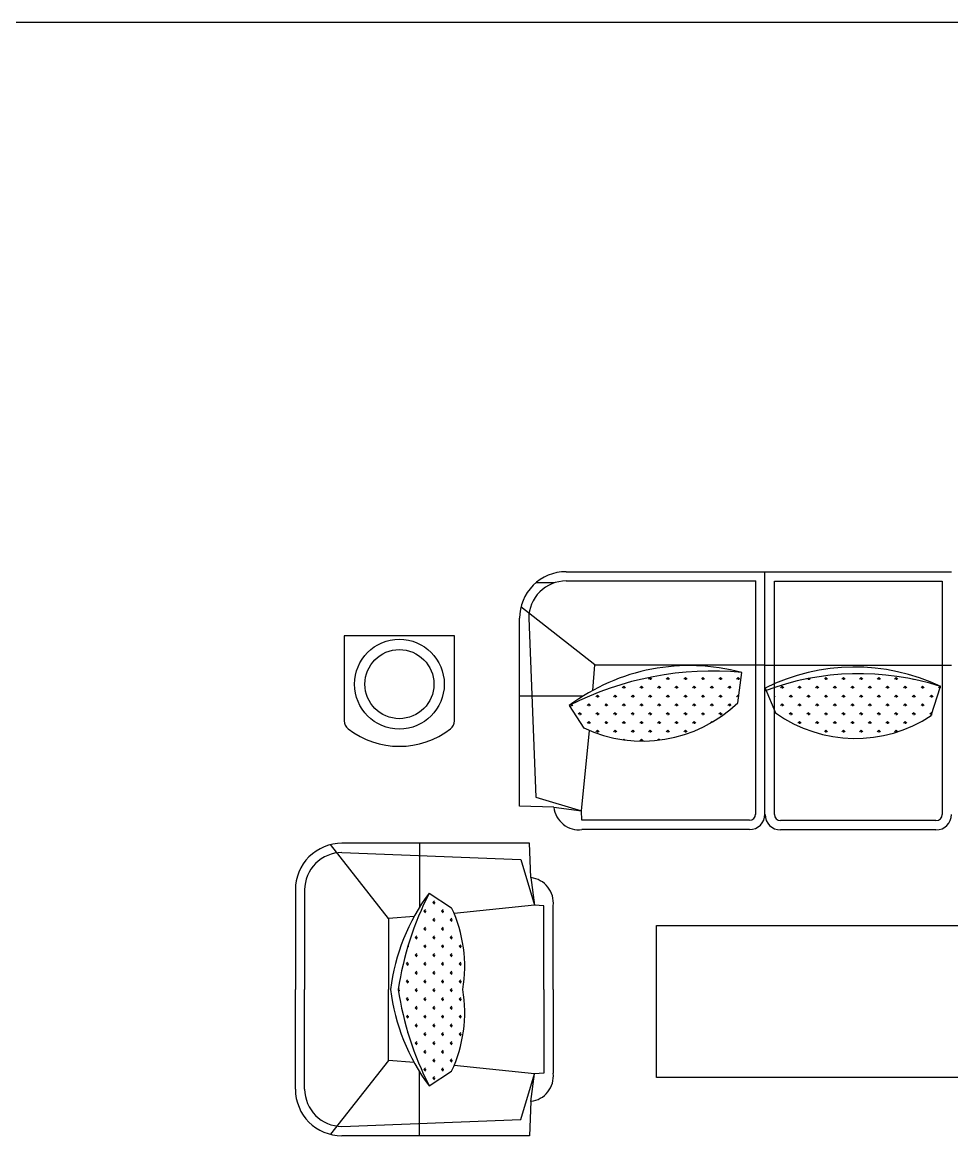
# Model space of a CAD drawing. Header units: millimetres. Extents: x -30782 to 40110, y 35885 to 73818.
# Drawn here: x -349 to 2343, y 46648 to 49873 of the extents above; entities that cross this region are included whole.
import ezdxf

# ---------------------------------------------------------------- set-up
doc = ezdxf.new("R2010")
doc.units = ezdxf.units.MM
doc.layers.add('www.cad-blocks.net', color=7, linetype='Continuous')

# ---------------------------------------------------------------- blocks, each defined once
blk = doc.blocks.new('A$C16A87060')
for p, q in [((2581.2, 1533.8), (2584.8, 1633.4)), ((2584.8, 1633.4), (3128.4, 1633.4)), ((3263.4, 1498.4), (3263.4, 1209.9)), ((1037.3, 1465.2), (2216.9, 1465.2)), ((2216.9, 1465.2), (2216.9, 1024.2)), ((2516.4, 1209.9), (2516.4, 1452.4)), ((2516.4, 1209.9), (2516.4, 967.4)), ((3263.4, 921.4), (3263.4, 1209.9)), ((2216.9, 1024.2), (1037.3, 1024.2)), ((2581.2, 886), (2584.8, 786.4)), ((2584.8, 786.4), (3128.4, 786.4)), ((1407.7, 747.9), (1857.7, 747.9)), ((1948.2, 747), (2433.2, 747)), ((1407.7, 720.9), (1857.7, 720.9)), ((1948.2, 720), (2433.2, 720)), ((2433.2, 720), (2434.6, 692.5)), ((1389.7, 27.9), (1389.7, 702.9)), ((1875.7, 702.9), (1875.7, 27.9)), ((1903.2, 702), (1903.2, 0)), ((1929.7, 702.9), (1929.7, 27)), ((2434.6, 692.5), (2410.9, 460)), ((2514.6, 682.3), (2434.6, 692.5)), ((2566.8, 653.3), (2434.6, 692.5)), ((2514.6, 682.3), (2614.2, 678.6)), ((2614.2, 678.6), (2614.2, 135)), ((1902.7, 667.3), (1903.2, 667.3)), ((2587.2, 135), (2566.8, 653.3)), ((1902.7, 540.3), (1903.2, 540.3)), ((2469.8, 387.7), (2427.5, 452.7)), ((2802.1, 431.6), (2802.1, 185.7)), ((3122.1, 185.7), (3122.1, 431.6)), ((1421.2, 416.7), (1394.2, 332.3)), ((1902.5, 337.3), (1872.5, 408.8)), ((1902.7, 413.3), (1903.2, 413.3)), ((1902.7, 375.2), (1903.2, 375.2)), ((1982.1, 379.8), (1970.5, 291.9)), ((2614.2, 360), (2429.3, 360)), ((2401.8, 343.9), (2396.1, 270)), ((1902.7, 270.9), (1362.7, 270.9)), ((1902.7, 286.3), (1903.2, 286.3)), ((2396.1, 270), (1903.2, 270)), ((2396.1, 270), (2610.1, 101.9)), ((1902.7, 195.2), (1903.2, 195.2)), ((2802.1, 185.7), (3122.1, 185.7)), ((2512.6, 32.3), (2566.8, 32.3)), ((1902.7, 0.9), (1362.7, 0.9)), ((1875.7, 27.9), (1389.7, 27.9)), ((2479.2, 0), (1903.2, 0)), ((2479.2, 27), (1929.7, 27))]:
    blk.add_line(p, q)
at = {"ltscale": 2}
for p, q in [((2903.4, 1633.4), (2903.4, 1448.5)), ((2993.4, 1415.3), (3161.5, 1629.3)), ((2610.2, 1586), (2570.9, 1453.8)), ((3128.4, 1606.4), (2610.2, 1586)), ((2581.2, 1533.8), (2570.9, 1453.8)), ((2875.8, 1489), (2810.8, 1446.7)), ((3236.4, 1498.4), (3236.4, 1209.9)), ((2543.4, 1452.4), (2570.9, 1453.8)), ((2543.4, 1209.9), (2543.4, 1452.4)), ((2570.9, 1453.8), (2803.4, 1430.1)), ((2919.6, 1421), (2993.4, 1415.3)), ((2993.4, 1415.3), (2993.4, 1209.9)), ((2543.4, 1209.9), (2543.4, 967.4)), ((2993.4, 1004.5), (2993.4, 1209.9)), ((3236.4, 921.4), (3236.4, 1209.9)), ((2919.6, 998.8), (2993.4, 1004.5)), ((2993.4, 1004.5), (3161.5, 790.5)), ((2543.4, 967.4), (2570.9, 966)), ((2570.9, 966), (2803.4, 989.7)), ((2875.8, 930.8), (2810.8, 973.1)), ((2903.4, 786.4), (2903.4, 971.3)), ((2581.2, 886), (2570.9, 966)), ((2610.2, 833.8), (2570.9, 966)), ((3128.4, 813.4), (2610.2, 833.8))]:
    blk.add_line(p, q, dxfattribs=at)
at = {"linetype": 'ByBlock'}
for p, q in [((2865.5, 1466.7), (2858.8, 1466.7)), ((2865.5, 1466.7), (2860.7, 1471.5)), ((2865.5, 1466.7), (2860.7, 1462)), ((2814.6, 1415.8), (2809.8, 1420.6)), ((2840, 1441.3), (2833.3, 1441.3)), ((2840, 1441.3), (2835.3, 1446.1)), ((2840, 1441.3), (2835.3, 1436.5)), ((2865.5, 1415.8), (2860.7, 1420.6)), ((2891, 1441.3), (2884.2, 1441.3)), ((2891, 1441.3), (2886.2, 1446.1)), ((2891, 1441.3), (2886.2, 1436.5)), ((2814.6, 1415.8), (2807.8, 1415.8)), ((2814.6, 1415.8), (2809.8, 1411.1)), ((2840, 1390.4), (2833.3, 1390.4)), ((2840, 1390.4), (2835.3, 1395.1)), ((2840, 1390.4), (2835.3, 1385.6)), ((2865.5, 1415.8), (2858.8, 1415.8)), ((2865.5, 1415.8), (2860.7, 1411.1)), ((2891, 1390.4), (2884.2, 1390.4)), ((2891, 1390.4), (2886.2, 1395.1)), ((2891, 1390.4), (2886.2, 1385.6)), ((2814.6, 1364.9), (2807.8, 1364.9)), ((2814.6, 1364.9), (2809.8, 1369.7)), ((2814.6, 1364.9), (2809.8, 1360.1)), ((2865.5, 1364.9), (2858.8, 1364.9)), ((2865.5, 1364.9), (2860.7, 1369.7)), ((2865.5, 1364.9), (2860.7, 1360.1)), ((2916.4, 1364.9), (2909.7, 1364.9)), ((2916.4, 1364.9), (2911.6, 1369.7)), ((2916.4, 1364.9), (2911.6, 1360.1)), ((2789.1, 1339.5), (2782.4, 1339.5)), ((2789.1, 1339.5), (2784.4, 1344.2)), ((2789.1, 1339.5), (2784.4, 1334.7)), ((2840, 1339.5), (2833.3, 1339.5)), ((2840, 1339.5), (2835.3, 1344.2)), ((2840, 1339.5), (2835.3, 1334.7)), ((2891, 1339.5), (2884.2, 1339.5)), ((2891, 1339.5), (2886.2, 1344.2)), ((2891, 1339.5), (2886.2, 1334.7)), ((2936.2, 1339.5), (2935.1, 1339.5)), ((2937.5, 1335.1), (2937.1, 1334.7)), ((2789.1, 1288.5), (2784.4, 1293.3)), ((2814.6, 1314), (2807.8, 1314)), ((2814.6, 1314), (2809.8, 1318.8)), ((2814.6, 1314), (2809.8, 1309.2)), ((2840, 1288.5), (2835.3, 1293.3)), ((2865.5, 1314), (2858.8, 1314)), ((2865.5, 1314), (2860.7, 1318.8)), ((2865.5, 1314), (2860.7, 1309.2)), ((2891, 1288.5), (2886.2, 1293.3)), ((2916.4, 1314), (2909.7, 1314)), ((2916.4, 1314), (2911.6, 1318.8)), ((2916.4, 1314), (2911.6, 1309.2)), ((2941.9, 1288.5), (2937.1, 1293.3)), ((2789.1, 1288.5), (2782.4, 1288.5)), ((2789.1, 1288.5), (2784.4, 1283.8)), ((2814.6, 1263.1), (2807.8, 1263.1)), ((2814.6, 1263.1), (2809.8, 1267.9)), ((2814.6, 1263.1), (2809.8, 1258.3)), ((2840, 1288.5), (2833.3, 1288.5)), ((2840, 1288.5), (2835.3, 1283.8)), ((2865.5, 1263.1), (2858.8, 1263.1)), ((2865.5, 1263.1), (2860.7, 1267.9)), ((2865.5, 1263.1), (2860.7, 1258.3)), ((2891, 1288.5), (2884.2, 1288.5)), ((2891, 1288.5), (2886.2, 1283.8)), ((2916.4, 1263.1), (2909.7, 1263.1)), ((2916.4, 1263.1), (2911.6, 1267.9)), ((2916.4, 1263.1), (2911.6, 1258.3)), ((2941.9, 1288.5), (2935.1, 1288.5)), ((2941.9, 1288.5), (2937.1, 1283.8)), ((2789.1, 1237.6), (2782.4, 1237.6)), ((2789.1, 1237.6), (2784.4, 1242.4)), ((2789.1, 1237.6), (2784.4, 1232.9)), ((2840, 1237.6), (2833.3, 1237.6)), ((2840, 1237.6), (2835.3, 1242.4)), ((2840, 1237.6), (2835.3, 1232.9)), ((2891, 1237.6), (2884.2, 1237.6)), ((2891, 1237.6), (2886.2, 1242.4)), ((2891, 1237.6), (2886.2, 1232.9)), ((2941.9, 1237.6), (2935.1, 1237.6)), ((2941.9, 1237.6), (2937.1, 1242.4)), ((2941.9, 1237.6), (2937.1, 1232.9)), ((2814.6, 1212.2), (2807.8, 1212.2)), ((2814.6, 1212.2), (2809.8, 1216.9)), ((2814.6, 1212.2), (2809.8, 1207.4)), ((2865.5, 1212.2), (2858.8, 1212.2)), ((2865.5, 1212.2), (2860.7, 1216.9)), ((2865.5, 1212.2), (2860.7, 1207.4)), ((2916.4, 1212.2), (2909.7, 1212.2)), ((2916.4, 1212.2), (2911.6, 1216.9)), ((2916.4, 1212.2), (2911.6, 1207.4)), ((2965.1, 1212.2), (2960.6, 1212.2)), ((2964.7, 1214.8), (2962.6, 1216.9)), ((2965.4, 1210.2), (2962.6, 1207.4)), ((2789.1, 1186.7), (2782.4, 1186.7)), ((2789.1, 1186.7), (2784.4, 1191.5)), ((2789.1, 1186.7), (2784.4, 1181.9)), ((2814.6, 1161.3), (2807.8, 1161.3)), ((2814.6, 1161.3), (2809.8, 1166)), ((2814.6, 1161.3), (2809.8, 1156.5)), ((2840, 1186.7), (2833.3, 1186.7)), ((2840, 1186.7), (2835.3, 1191.5)), ((2840, 1186.7), (2835.3, 1181.9)), ((2865.5, 1161.3), (2858.8, 1161.3)), ((2865.5, 1161.3), (2860.7, 1166)), ((2865.5, 1161.3), (2860.7, 1156.5)), ((2891, 1186.7), (2884.2, 1186.7)), ((2891, 1186.7), (2886.2, 1191.5)), ((2891, 1186.7), (2886.2, 1181.9)), ((2916.4, 1161.3), (2909.7, 1161.3)), ((2916.4, 1161.3), (2911.6, 1166)), ((2916.4, 1161.3), (2911.6, 1156.5)), ((2941.9, 1186.7), (2935.1, 1186.7)), ((2941.9, 1186.7), (2937.1, 1191.5)), ((2941.9, 1186.7), (2937.1, 1181.9)), ((2789.1, 1135.8), (2782.4, 1135.8)), ((2789.1, 1135.8), (2784.4, 1140.6)), ((2789.1, 1135.8), (2784.4, 1131)), ((2840, 1135.8), (2833.3, 1135.8)), ((2840, 1135.8), (2835.3, 1140.6)), ((2840, 1135.8), (2835.3, 1131)), ((2891, 1135.8), (2884.2, 1135.8)), ((2891, 1135.8), (2886.2, 1140.6)), ((2891, 1135.8), (2886.2, 1131)), ((2941.9, 1135.8), (2935.1, 1135.8)), ((2941.9, 1135.8), (2937.1, 1140.6)), ((2941.9, 1135.8), (2937.1, 1131)), ((2814.6, 1110.4), (2807.8, 1110.4)), ((2814.6, 1110.4), (2809.8, 1115.1)), ((2814.6, 1110.4), (2809.8, 1105.6)), ((2865.5, 1110.4), (2858.8, 1110.4)), ((2865.5, 1110.4), (2860.7, 1115.1)), ((2865.5, 1110.4), (2860.7, 1105.6)), ((2916.4, 1110.4), (2909.7, 1110.4)), ((2916.4, 1110.4), (2911.6, 1115.1)), ((2916.4, 1110.4), (2911.6, 1105.6)), ((2789.1, 1084.9), (2782.4, 1084.9)), ((2789.1, 1084.9), (2784.4, 1089.7)), ((2789.1, 1084.9), (2784.4, 1080.1)), ((2814.6, 1059.4), (2809.8, 1064.2)), ((2840, 1084.9), (2833.3, 1084.9)), ((2840, 1084.9), (2835.3, 1089.7)), ((2840, 1084.9), (2835.3, 1080.1)), ((2865.5, 1059.4), (2860.7, 1064.2)), ((2891, 1084.9), (2884.2, 1084.9)), ((2891, 1084.9), (2886.2, 1089.7)), ((2891, 1084.9), (2886.2, 1080.1)), ((2916.4, 1059.4), (2911.6, 1064.2)), ((2937.5, 1084.9), (2935.1, 1084.9)), ((2938.5, 1088.2), (2937.1, 1089.7)), ((2789.1, 1034), (2787.5, 1035.6)), ((2789.1, 1034), (2788, 1034)), ((2789.1, 1034), (2788.2, 1033.1)), ((2814.6, 1059.4), (2807.8, 1059.4)), ((2814.6, 1059.4), (2809.8, 1054.7)), ((2840, 1034), (2833.3, 1034)), ((2840, 1034), (2835.3, 1038.8)), ((2840, 1034), (2835.3, 1029.2)), ((2865.5, 1059.4), (2858.8, 1059.4)), ((2865.5, 1059.4), (2860.7, 1054.7)), ((2891, 1034), (2884.2, 1034)), ((2891, 1034), (2886.2, 1038.8)), ((2891, 1034), (2886.2, 1029.2)), ((2916.4, 1059.4), (2909.7, 1059.4)), ((2916.4, 1059.4), (2911.6, 1054.7)), ((2814.6, 1008.5), (2807.8, 1008.5)), ((2814.6, 1008.5), (2809.8, 1013.3)), ((2814.6, 1008.5), (2809.8, 1003.8)), ((2865.5, 1008.5), (2858.8, 1008.5)), ((2865.5, 1008.5), (2860.7, 1013.3)), ((2865.5, 1008.5), (2860.7, 1003.8)), ((2911, 1008.5), (2909.7, 1008.5)), ((2912.5, 1012.4), (2911.6, 1013.3)), ((2840, 983.1), (2833.3, 983.1)), ((2840, 983.1), (2835.3, 987.8)), ((2840, 983.1), (2835.3, 978.3)), ((2891, 983.1), (2884.2, 983.1)), ((2891, 983.1), (2886.2, 987.8)), ((2891, 983.1), (2886.2, 978.3)), ((2865.5, 957.6), (2858.8, 957.6)), ((2865.5, 957.6), (2860.7, 962.4)), ((2865.5, 957.6), (2860.7, 952.8)), ((2209.9, 484.7), (2207.2, 487.4)), ((2209.9, 484.7), (2213.4, 488.1)), ((2209.9, 484.7), (2209.9, 487.7)), ((2260.8, 484.7), (2256.1, 489.5)), ((2260.8, 484.7), (2260.8, 490.6)), ((2260.8, 484.7), (2265.6, 489.5)), ((2311.8, 484.7), (2309.2, 487.3)), ((2311.8, 484.7), (2311.8, 486.9)), ((2311.8, 484.7), (2313.7, 486.7)), ((1522.6, 459.2), (1518.3, 463.5)), ((1522.6, 459.2), (1522.6, 464.9)), ((1522.6, 459.2), (1527.4, 464)), ((1573.5, 459.2), (1568.8, 464)), ((1573.5, 459.2), (1573.5, 466)), ((1573.5, 459.2), (1578.3, 464)), ((1624.5, 459.2), (1619.7, 464)), ((1624.5, 459.2), (1624.5, 466)), ((1624.5, 459.2), (1629.2, 464)), ((1675.4, 459.2), (1670.6, 464)), ((1675.4, 459.2), (1675.4, 466)), ((1675.4, 459.2), (1680.1, 464)), ((1726.3, 459.2), (1721.5, 464)), ((1726.3, 459.2), (1726.3, 466)), ((1726.3, 459.2), (1731, 464)), ((2133.6, 459.2), (2128.8, 464)), ((2133.6, 459.2), (2133.6, 466)), ((2133.6, 459.2), (2138.3, 464)), ((2184.5, 459.2), (2179.7, 464)), ((2184.5, 459.2), (2184.5, 466)), ((2184.5, 459.2), (2189.3, 464)), ((2235.4, 459.2), (2230.6, 464)), ((2235.4, 459.2), (2235.4, 466)), ((2235.4, 459.2), (2240.2, 464)), ((2286.3, 459.2), (2281.5, 464)), ((2286.3, 459.2), (2286.3, 466)), ((2286.3, 459.2), (2291.1, 464)), ((2337.2, 459.2), (2332.4, 464)), ((2337.2, 459.2), (2337.2, 466)), ((2337.2, 459.2), (2342, 464)), ((2388.1, 459.2), (2383.4, 464)), ((2388.1, 459.2), (2388.1, 466)), ((2388.1, 459.2), (2392.9, 464)), ((1497.2, 433.8), (1492.4, 438.5)), ((1497.2, 433.8), (1497.2, 440.5)), ((1497.2, 433.8), (1501.9, 438.5)), ((1548.1, 433.8), (1543.3, 438.5)), ((1548.1, 433.8), (1548.1, 440.5)), ((1548.1, 433.8), (1552.9, 438.5)), ((1599, 433.8), (1594.2, 438.5)), ((1599, 433.8), (1599, 440.5)), ((1599, 433.8), (1603.8, 438.5)), ((1649.9, 433.8), (1645.1, 438.5)), ((1649.9, 433.8), (1649.9, 440.5)), ((1649.9, 433.8), (1654.7, 438.5)), ((1700.8, 433.8), (1696, 438.5)), ((1700.8, 433.8), (1700.8, 440.5)), ((1700.8, 433.8), (1705.6, 438.5)), ((1751.7, 433.8), (1747, 438.5)), ((1751.7, 433.8), (1751.7, 440.5)), ((1751.7, 433.8), (1756.5, 438.5)), ((1802.6, 433.8), (1797.9, 438.5)), ((1802.6, 433.8), (1802.6, 440.5)), ((1802.6, 433.8), (1807.4, 438.5)), ((2057.2, 433.8), (2055.5, 435.4)), ((2057.2, 433.8), (2062, 438.5)), ((2057.2, 433.8), (2057.2, 436.4)), ((2108.1, 433.8), (2103.3, 438.5)), ((2108.1, 433.8), (2108.1, 440.5)), ((2108.1, 433.8), (2112.9, 438.5)), ((2159, 433.8), (2154.3, 438.5)), ((2159, 433.8), (2159, 440.5)), ((2159, 433.8), (2163.8, 438.5)), ((2209.9, 433.8), (2205.2, 438.5)), ((2209.9, 433.8), (2209.9, 440.5)), ((2209.9, 433.8), (2214.7, 438.5)), ((2260.8, 433.8), (2256.1, 438.5)), ((2260.8, 433.8), (2260.8, 440.5)), ((2260.8, 433.8), (2265.6, 438.5)), ((2311.8, 433.8), (2307, 438.5)), ((2311.8, 433.8), (2311.8, 440.5)), ((2311.8, 433.8), (2316.5, 438.5)), ((2362.7, 433.8), (2357.9, 438.5)), ((2362.7, 433.8), (2362.7, 440.5)), ((2362.7, 433.8), (2367.4, 438.5)), ((2413.6, 433.8), (2408.8, 438.5)), ((2413.6, 433.8), (2413.6, 440.5)), ((2413.6, 433.8), (2418.4, 438.5)), ((1420.8, 408.3), (1419.1, 410)), ((1420.8, 408.3), (1420.8, 415.1)), ((1420.8, 408.3), (1425.6, 413.1)), ((1446.3, 382.9), (1441.5, 387.6)), ((1446.3, 382.9), (1446.3, 389.6)), ((1446.3, 382.9), (1451, 387.6)), ((1471.7, 408.3), (1466.9, 413.1)), ((1471.7, 408.3), (1471.7, 415.1)), ((1471.7, 408.3), (1476.5, 413.1)), ((1497.2, 382.9), (1492.4, 387.6)), ((1497.2, 382.9), (1497.2, 389.6)), ((1497.2, 382.9), (1501.9, 387.6)), ((1522.6, 408.3), (1517.9, 413.1)), ((1522.6, 408.3), (1522.6, 415.1)), ((1522.6, 408.3), (1527.4, 413.1)), ((1548.1, 382.9), (1543.3, 387.6)), ((1548.1, 382.9), (1548.1, 389.6)), ((1548.1, 382.9), (1552.9, 387.6)), ((1573.5, 408.3), (1568.8, 413.1)), ((1573.5, 408.3), (1573.5, 415.1)), ((1573.5, 408.3), (1578.3, 413.1)), ((1599, 382.9), (1594.2, 387.6)), ((1599, 382.9), (1599, 389.6)), ((1599, 382.9), (1603.8, 387.6)), ((1624.5, 408.3), (1619.7, 413.1)), ((1624.5, 408.3), (1624.5, 415.1)), ((1624.5, 408.3), (1629.2, 413.1)), ((1649.9, 382.9), (1645.1, 387.6)), ((1649.9, 382.9), (1649.9, 389.6)), ((1649.9, 382.9), (1654.7, 387.6)), ((1675.4, 408.3), (1670.6, 413.1)), ((1675.4, 408.3), (1675.4, 415.1)), ((1675.4, 408.3), (1680.1, 413.1)), ((1700.8, 382.9), (1696, 387.6)), ((1700.8, 382.9), (1700.8, 389.6)), ((1700.8, 382.9), (1705.6, 387.6)), ((1726.3, 408.3), (1721.5, 413.1)), ((1726.3, 408.3), (1726.3, 415.1)), ((1726.3, 408.3), (1731, 413.1)), ((1751.7, 382.9), (1747, 387.6)), ((1751.7, 382.9), (1751.7, 389.6)), ((1751.7, 382.9), (1756.5, 387.6)), ((1777.2, 408.3), (1772.4, 413.1)), ((1777.2, 408.3), (1777.2, 415.1)), ((1777.2, 408.3), (1782, 413.1)), ((1802.6, 382.9), (1797.9, 387.6)), ((1802.6, 382.9), (1802.6, 389.6)), ((1802.6, 382.9), (1807.4, 387.6)), ((1828.1, 408.3), (1823.3, 413.1)), ((1828.1, 408.3), (1828.1, 415.1)), ((1828.1, 408.3), (1832.9, 413.1)), ((1853.6, 382.9), (1848.8, 387.6)), ((1853.6, 382.9), (1853.6, 389.6)), ((1853.6, 382.9), (1858.3, 387.6)), ((2006.3, 382.9), (2001.5, 387.6)), ((2006.3, 382.9), (2006.3, 389.6)), ((2006.3, 382.9), (2011.1, 387.6)), ((2031.7, 408.3), (2027, 413.1)), ((2031.7, 408.3), (2031.7, 415.1)), ((2031.7, 408.3), (2036.5, 413.1)), ((2057.2, 382.9), (2052.4, 387.6)), ((2057.2, 382.9), (2057.2, 389.6)), ((2057.2, 382.9), (2062, 387.6)), ((2082.7, 408.3), (2077.9, 413.1)), ((2082.7, 408.3), (2082.7, 415.1)), ((2082.7, 408.3), (2087.4, 413.1)), ((2108.1, 382.9), (2103.3, 387.6)), ((2108.1, 382.9), (2108.1, 389.6)), ((2108.1, 382.9), (2112.9, 387.6)), ((2133.6, 408.3), (2128.8, 413.1)), ((2133.6, 408.3), (2133.6, 415.1)), ((2133.6, 408.3), (2138.3, 413.1)), ((2159, 382.9), (2154.3, 387.6)), ((2159, 382.9), (2159, 389.6)), ((2159, 382.9), (2163.8, 387.6)), ((2184.5, 408.3), (2179.7, 413.1)), ((2184.5, 408.3), (2184.5, 415.1)), ((2184.5, 408.3), (2189.3, 413.1)), ((2209.9, 382.9), (2205.2, 387.6)), ((2209.9, 382.9), (2209.9, 389.6)), ((2209.9, 382.9), (2214.7, 387.6)), ((2235.4, 408.3), (2230.6, 413.1)), ((2235.4, 408.3), (2235.4, 415.1)), ((2235.4, 408.3), (2240.2, 413.1)), ((2260.8, 382.9), (2256.1, 387.6)), ((2260.8, 382.9), (2260.8, 389.6)), ((2260.8, 382.9), (2265.6, 387.6)), ((2286.3, 408.3), (2281.5, 413.1)), ((2286.3, 408.3), (2286.3, 415.1)), ((2286.3, 408.3), (2291.1, 413.1)), ((2311.8, 382.9), (2307, 387.6)), ((2311.8, 382.9), (2311.8, 389.6)), ((2311.8, 382.9), (2316.5, 387.6)), ((2337.2, 408.3), (2332.4, 413.1)), ((2337.2, 408.3), (2337.2, 415.1)), ((2337.2, 408.3), (2342, 413.1)), ((2362.7, 382.9), (2357.9, 387.6)), ((2362.7, 382.9), (2362.7, 389.6)), ((2362.7, 382.9), (2367.4, 387.6)), ((2388.1, 408.3), (2383.4, 413.1)), ((2388.1, 408.3), (2388.1, 415.1)), ((2388.1, 408.3), (2392.9, 413.1)), ((2413.6, 382.9), (2408.8, 387.6)), ((2413.6, 382.9), (2413.6, 389.6)), ((2413.6, 382.9), (2418.4, 387.6)), ((2439, 408.3), (2434.3, 413.1)), ((2439, 408.3), (2439, 415.1)), ((2439, 408.3), (2443.8, 413.1)), ((2463.1, 384.3), (2459.7, 387.6)), ((2464.5, 385), (2464.5, 389.6)), ((2468.8, 387.2), (2469.3, 387.6)), ((1420.8, 357.4), (1416, 362.2)), ((1420.8, 357.4), (1420.8, 364.2)), ((1420.8, 357.4), (1425.6, 362.2)), ((1471.7, 357.4), (1466.9, 362.2)), ((1471.7, 357.4), (1471.7, 364.2)), ((1471.7, 357.4), (1476.5, 362.2)), ((1522.6, 357.4), (1517.9, 362.2)), ((1522.6, 357.4), (1522.6, 364.2)), ((1522.6, 357.4), (1527.4, 362.2)), ((1573.5, 357.4), (1568.8, 362.2)), ((1573.5, 357.4), (1573.5, 364.2)), ((1573.5, 357.4), (1578.3, 362.2)), ((1624.5, 357.4), (1619.7, 362.2)), ((1624.5, 357.4), (1624.5, 364.2)), ((1624.5, 357.4), (1629.2, 362.2)), ((1675.4, 357.4), (1670.6, 362.2)), ((1675.4, 357.4), (1675.4, 364.2)), ((1675.4, 357.4), (1680.1, 362.2)), ((1726.3, 357.4), (1721.5, 362.2)), ((1726.3, 357.4), (1726.3, 364.2)), ((1726.3, 357.4), (1731, 362.2)), ((1777.2, 357.4), (1772.4, 362.2)), ((1777.2, 357.4), (1777.2, 364.2)), ((1777.2, 357.4), (1782, 362.2)), ((1828.1, 357.4), (1823.3, 362.2)), ((1828.1, 357.4), (1828.1, 364.2)), ((1828.1, 357.4), (1832.9, 362.2)), ((1875.7, 360.7), (1874.2, 362.2)), ((1980.8, 357.4), (1979.3, 358.9)), ((1980.8, 357.4), (1980.8, 364.2)), ((1980.8, 357.4), (1985.6, 362.2)), ((2031.7, 357.4), (2027, 362.2)), ((2031.7, 357.4), (2031.7, 364.2)), ((2031.7, 357.4), (2036.5, 362.2)), ((2082.7, 357.4), (2077.9, 362.2)), ((2082.7, 357.4), (2082.7, 364.2)), ((2082.7, 357.4), (2087.4, 362.2)), ((2133.6, 357.4), (2128.8, 362.2)), ((2133.6, 357.4), (2133.6, 364.2)), ((2133.6, 357.4), (2138.3, 362.2)), ((2184.5, 357.4), (2179.7, 362.2)), ((2184.5, 357.4), (2184.5, 364.2)), ((2184.5, 357.4), (2189.3, 362.2)), ((2235.4, 357.4), (2230.6, 362.2)), ((2235.4, 357.4), (2235.4, 364.2)), ((2235.4, 357.4), (2240.2, 362.2)), ((2286.3, 357.4), (2281.5, 362.2)), ((2286.3, 357.4), (2286.3, 364.2)), ((2286.3, 357.4), (2291.1, 362.2)), ((2337.2, 357.4), (2332.4, 362.2)), ((2337.2, 357.4), (2337.2, 364.2)), ((2337.2, 357.4), (2342, 362.2)), ((2388.1, 357.4), (2383.4, 362.2)), ((2388.1, 357.4), (2388.1, 364.2)), ((2388.1, 357.4), (2392.9, 362.2)), ((1395.3, 331.9), (1394.4, 332.9)), ((1395.3, 331.9), (1400.1, 336.7)), ((1395.3, 331.9), (1395.3, 336)), ((1446.3, 331.9), (1441.5, 336.7)), ((1446.3, 331.9), (1446.3, 338.7)), ((1446.3, 331.9), (1451, 336.7)), ((1497.2, 331.9), (1492.4, 336.7)), ((1497.2, 331.9), (1497.2, 338.7)), ((1497.2, 331.9), (1501.9, 336.7)), ((1548.1, 331.9), (1543.3, 336.7)), ((1548.1, 331.9), (1548.1, 338.7)), ((1548.1, 331.9), (1552.9, 336.7)), ((1599, 331.9), (1594.2, 336.7)), ((1599, 331.9), (1599, 338.7)), ((1599, 331.9), (1603.8, 336.7)), ((1649.9, 331.9), (1645.1, 336.7)), ((1649.9, 331.9), (1649.9, 338.7)), ((1649.9, 331.9), (1654.7, 336.7)), ((1700.8, 331.9), (1696, 336.7)), ((1700.8, 331.9), (1700.8, 338.7)), ((1700.8, 331.9), (1705.6, 336.7)), ((1751.7, 331.9), (1747, 336.7)), ((1751.7, 331.9), (1751.7, 338.7)), ((1751.7, 331.9), (1756.5, 336.7)), ((1802.6, 331.9), (1797.9, 336.7)), ((1802.6, 331.9), (1802.6, 338.7)), ((1802.6, 331.9), (1807.4, 336.7)), ((1853.6, 331.9), (1848.8, 336.7)), ((1853.6, 331.9), (1853.6, 338.7)), ((1853.6, 331.9), (1858.3, 336.7)), ((2006.3, 331.9), (2001.5, 336.7)), ((2006.3, 331.9), (2006.3, 338.7)), ((2006.3, 331.9), (2011.1, 336.7)), ((2057.2, 331.9), (2052.4, 336.7)), ((2057.2, 331.9), (2057.2, 338.7)), ((2057.2, 331.9), (2062, 336.7)), ((2108.1, 331.9), (2103.3, 336.7)), ((2108.1, 331.9), (2108.1, 338.7)), ((2108.1, 331.9), (2112.9, 336.7)), ((2159, 331.9), (2154.3, 336.7)), ((2159, 331.9), (2159, 338.7)), ((2159, 331.9), (2163.8, 336.7)), ((2209.9, 331.9), (2205.2, 336.7)), ((2209.9, 331.9), (2209.9, 338.7)), ((2209.9, 331.9), (2214.7, 336.7)), ((2260.8, 331.9), (2256.1, 336.7)), ((2260.8, 331.9), (2260.8, 338.7)), ((2260.8, 331.9), (2265.6, 336.7)), ((2311.8, 331.9), (2307, 336.7)), ((2311.8, 331.9), (2311.8, 338.7)), ((2311.8, 331.9), (2316.5, 336.7)), ((1471.7, 311.9), (1471.7, 313.2)), ((1476.2, 311), (1476.5, 311.3)), ((1522.6, 306.5), (1517.9, 311.3)), ((1522.6, 306.5), (1522.6, 313.2)), ((1522.6, 306.5), (1527.4, 311.3)), ((1573.5, 306.5), (1568.8, 311.3)), ((1573.5, 306.5), (1573.5, 313.2)), ((1573.5, 306.5), (1578.3, 311.3)), ((1624.5, 306.5), (1619.7, 311.3)), ((1624.5, 306.5), (1624.5, 313.2)), ((1624.5, 306.5), (1629.2, 311.3)), ((1675.4, 306.5), (1670.6, 311.3)), ((1675.4, 306.5), (1675.4, 313.2)), ((1675.4, 306.5), (1680.1, 311.3)), ((1726.3, 306.5), (1721.5, 311.3)), ((1726.3, 306.5), (1726.3, 313.2)), ((1726.3, 306.5), (1731, 311.3)), ((1774.6, 309.1), (1772.4, 311.3)), ((1777.2, 309.5), (1777.2, 313.2)), ((1781, 310.3), (1782, 311.3)), ((1980.8, 306.5), (1976.1, 311.3)), ((1980.8, 306.5), (1980.8, 313.2)), ((1980.8, 306.5), (1985.6, 311.3)), ((2031.7, 306.5), (2027, 311.3)), ((2031.7, 306.5), (2031.7, 313.2)), ((2031.7, 306.5), (2036.5, 311.3)), ((2082.7, 306.5), (2077.9, 311.3)), ((2082.7, 306.5), (2082.7, 313.2)), ((2082.7, 306.5), (2087.4, 311.3)), ((2133.6, 306.5), (2128.8, 311.3)), ((2133.6, 306.5), (2133.6, 313.2)), ((2133.6, 306.5), (2138.3, 311.3)), ((2184.5, 306.5), (2179.7, 311.3)), ((2184.5, 306.5), (2184.5, 313.2)), ((2184.5, 306.5), (2189.3, 311.3)), ((2235.4, 306.5), (2230.6, 311.3)), ((2235.4, 306.5), (2235.4, 313.2)), ((2235.4, 306.5), (2240.2, 311.3))]:
    blk.add_line(p, q, dxfattribs=at)
for radius in [130, 100]:
    blk.add_circle((2962.1, 325.7), radius)
for centre, radius, start, end in [((3128.4, 1498.4), 135, 0, 90), ((2589.4, 1460.8), 73.4, 96.4251, 186.5821), ((2589.4, 959), 73.4, 173.4179, 263.5749), ((3128.4, 921.4), 135, 270, 0), ((1407.7, 702.9), 45, 90, 180), ((1857.7, 702.9), 45, 0, 90), ((1948.2, 702), 45, 90, 180), ((2441.6, 674.1), 73.4, 6.4251, 96.5821), ((1407.7, 702.9), 18, 90, 180), ((1857.7, 702.9), 18, 0, 90), ((1948.2, 702), 18, 90, 180), ((2257.8, 92.3), 398.3, 64.7866, 133.8058), ((2962.1, 262.4), 243.3, 52.4557, 127.5443), ((1641.1, 84.6), 398.3, 54.4888, 123.508), ((2832.1, 431.6), 30, 127.5443, 180), ((3092.1, 431.6), 30, 0, 52.4557), ((2121.7, 853.2), 581.3, 254.928, 306.7929), ((2055.5, 1197.9), 910, 264.6406, 297.0804), ((1300.3, 2138.7), 1869.7, 288.7972, 288.812), ((1630.3, 1071.1), 775.6, 252.2742, 290.5658), ((1643.2, 857.5), 581.3, 244.6302, 296.4951), ((1300.3, 2138.7), 1892.2, 288.5655, 288.5801), ((2479.2, 135), 135, 270, 0), ((2479.2, 135), 108, 270, 0)]:
    blk.add_arc(centre, radius, start, end)
at = {"ltscale": 2}
for centre, radius, start, end in [((3128.4, 1498.4), 108, 0, 90), ((2065.5, 1074.7), 910, 8.543, 27.0804), ((2410.3, 1140.9), 581.3, 6.8212, 36.7929), ((3171.1, 1277), 398.3, 154.7866, 189.6954), ((3171.1, 1142.8), 398.3, 170.3046, 205.2134), ((2410.3, 1278.9), 581.3, 323.2071, 353.1788), ((2065.5, 1345.1), 910, 332.9196, 351.457), ((3128.4, 921.4), 108, 270, 0)]:
    blk.add_arc(centre, radius, start, end, dxfattribs=at)
blk = doc.blocks.new('format')
at = {"color": 155, "true_color": 0x546d8e}
blk.add_line((-27052.7, 49872.7), (40110.2, 49872.7), dxfattribs=at)

msp = doc.modelspace()

# ---------------------------------------------------------------- block references
at = {"rotation": 180}
msp.add_blockref('A$C16A87060', (3705.5, 48281.8), dxfattribs=at)
at = {"layer": 'www.cad-blocks.net'}
msp.add_blockref('format', (0, 0), dxfattribs=at)

doc.saveas('drawing.dxf')
